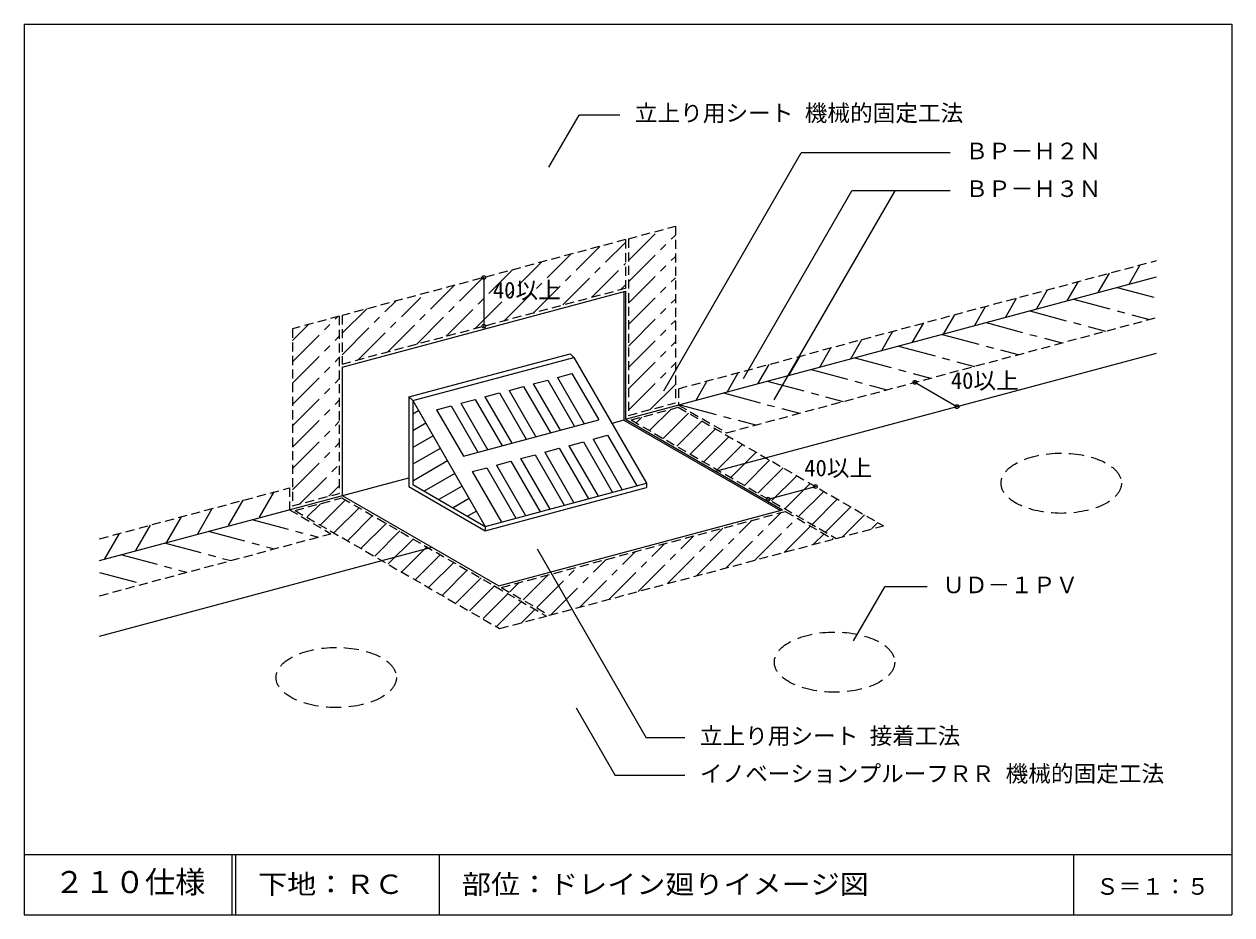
# Model space of a CAD drawing. Units: millimetres, scale not verified. Extents: x -418 to 382, y -607 to 623.
# Drawn here: x -418 to 382, y -607 to -17 of the extents above; entities that cross this region are included whole.
import ezdxf
from ezdxf.enums import TextEntityAlignment as Align

# ---------------------------------------------------------------- set-up
doc = ezdxf.new("R2010")
doc.units = ezdxf.units.MM
doc.header["$LTSCALE"] = 5
doc.header["$PDMODE"] = 32
doc.header["$PDSIZE"] = 2.5
for name, pattern in [('CHAIN1', [8, 5, -1, 1, -1]), ('DASHED1', [1.8, 1.2, -0.6]), ('DASHED2', [3, 2, -1])]:
    doc.linetypes.add(name, pattern=pattern)
for name, color, linetype in [('0-1', 4, 'DASHED1'), ('0-2', 7, 'DASHED2'), ('0-3', 3, 'Continuous'), ('0-4', 2, 'Continuous'), ('0-6', 5, 'Continuous'), ('0-B', 1, 'Continuous'), ('0-D', 4, 'CHAIN1'), ('2-A_moji', 7, 'Continuous'), ('4-A', 7, 'Continuous'), ('F-2', 7, 'Continuous'), ('F-5', 6, 'Continuous'), ('F-7', 1, 'Continuous'), ('F-A', 7, 'Continuous')]:
    doc.layers.add(name, color=color, linetype=linetype)
doc.styles.add('HG丸ｺﾞｼｯｸM-PRO', font='')
doc.styles.add('ＭＳ ゴシック', font='')
doc.styles.get('HG丸ｺﾞｼｯｸM-PRO').set_extended_font_data('HG丸ｺﾞｼｯｸM-PRO')
doc.styles.get('ＭＳ ゴシック').set_extended_font_data('MS Gothic')

msp = doc.modelspace()

# ---------------------------------------------------------------- linework, layer by layer
at = {"layer": '0-1'}
for p, q in [((-17.487, -159.182), (13.598, -150.853)), ((13.598, -150.853), (13.598, -267.879)), ((-19.419, -159.699), (-207.072, -209.981)), ((-19.419, -159.699), (-19.419, -191.881)), ((15.706, -258.485), (332.215, -173.676)), ((-209.004, -210.499), (-240.089, -218.828)), ((-209.004, -210.499), (-209.004, -327.854)), ((15.706, -258.485), (15.706, -269.314)), ((-15.755, -279.208), (120.15, -357.673)), ((-367.785, -357.889), (-242.021, -324.191)), ((-242.021, -324.191), (-242.021, -338.701)), ((-242.021, -338.701), (-214.54, -354.567)), ((-238.357, -339.183), (-102.841, -417.423)), ((-101.66, -390.196), (86.383, -339.811)), ((86.383, -339.811), (118.218, -358.19)), ((120.15, -357.673), (151.411, -349.296)), ((-367.785, -395.629), (-214.54, -354.567)), ((-69.825, -408.576), (118.218, -358.19)), ((-101.66, -390.196), (-69.825, -408.576)), ((-102.841, -417.423), (-71.756, -409.094))]:
    msp.add_line(p, q, dxfattribs=at)
for points in [[(-17.487, -159.182), (-17.487, -276.208), (13.598, -267.879)], [(-207.072, -209.981), (-207.072, -242.162), (-19.419, -191.881)], [(15.706, -269.314), (47.541, -287.694), (332.215, -211.416)], [(-240.089, -218.828), (-240.089, -336.183), (-209.004, -327.854)], [(-15.755, -279.208), (15.507, -270.832), (151.411, -349.296)], [(-238.357, -339.183), (-207.272, -330.854), (-71.756, -409.094)]]:
    msp.add_lwpolyline(points, dxfattribs=at)
at = {"layer": '0-2'}
for centre in [(269.188, -321.131), (119.02, -439.641), (-211.047, -449.81)]:
    msp.add_ellipse(centre, major_axis=(39.875, 0), ratio=0.5, dxfattribs=at)
at = {"layer": '0-3'}
for p, q in [((-20.482, -194.166), (-20.482, -279.34)), ((40.286, -313.197), (332.215, -234.975)), ((-20.482, -279.34), (83.199, -339.2)), ((-19.419, -278.726), (84.651, -338.811)), ((-367.785, -422.539), (-147.756, -363.582))]:
    msp.add_line(p, q, dxfattribs=at)
for points in [[(-207.072, -244.162), (-19.419, -193.881), (-19.419, -278.726)], [(-207.072, -244.162), (-207.072, -329.336), (-103.392, -389.196), (84.651, -338.811)]]:
    msp.add_lwpolyline(points, dxfattribs=at)
at = {"layer": '0-4'}
for p, q in [((-162.909, -263.904), (-56.192, -235.309)), ((-160.421, -266.392), (-53.704, -237.797)), ((-80.533, -255.328), (-70.933, -252.756)), ((-80.533, -255.328), (-62.807, -286.029)), ((-70.933, -252.756), (-53.207, -283.457)), ((-64.533, -251.041), (-54.933, -248.469)), ((-64.533, -251.041), (-46.807, -281.742)), ((-54.933, -248.469), (-37.207, -279.17)), ((-162.909, -263.904), (-160.421, -266.392)), ((-162.909, -263.904), (-162.909, -323.399)), ((-112.533, -263.903), (-102.933, -261.33)), ((-112.533, -263.903), (-94.807, -294.604)), ((-102.933, -261.33), (-85.207, -292.031)), ((-96.533, -259.615), (-86.933, -257.043)), ((-96.533, -259.615), (-78.807, -290.317)), ((-86.933, -257.043), (-69.207, -287.744)), ((-160.421, -266.392), (-160.421, -321.962)), ((-160.421, -266.392), (-112.296, -349.747)), ((-144.533, -272.477), (-134.933, -269.905)), ((-134.933, -269.905), (-117.207, -300.606)), ((-128.533, -268.19), (-118.933, -265.617)), ((-128.533, -268.19), (-110.807, -298.891)), ((-118.933, -265.617), (-101.207, -296.319)), ((-156.546, -273.103), (-160.421, -275.34)), ((-144.533, -272.477), (-126.807, -303.178)), ((-126.807, -303.178), (-37.207, -279.17)), ((-151.746, -281.417), (-160.421, -286.425)), ((-146.946, -289.731), (-160.421, -297.51)), ((-56.909, -296.245), (-47.309, -293.673)), ((-47.309, -293.673), (-27.979, -327.155)), ((-40.909, -291.958), (-31.309, -289.386)), ((-40.909, -291.958), (-21.579, -325.44)), ((-31.309, -289.386), (-11.979, -322.867)), ((-142.146, -298.045), (-160.421, -308.596)), ((-88.909, -304.82), (-79.309, -302.247)), ((-79.309, -302.247), (-59.979, -335.729)), ((-72.909, -300.533), (-63.309, -297.96)), ((-72.909, -300.533), (-53.579, -334.014)), ((-63.309, -297.96), (-43.979, -331.442)), ((-56.909, -296.245), (-37.579, -329.727)), ((-137.346, -306.359), (-160.421, -319.681)), ((-120.909, -313.394), (-111.309, -310.822)), ((-111.309, -310.822), (-91.979, -344.303)), ((-104.909, -309.107), (-95.309, -306.535)), ((-104.909, -309.107), (-85.579, -342.588)), ((-95.309, -306.535), (-75.979, -340.016)), ((-88.909, -304.82), (-69.579, -338.301)), ((-132.546, -314.672), (-152.797, -326.364)), ((-120.909, -313.394), (-101.579, -346.876)), ((-160.421, -321.962), (-112.296, -349.747)), ((-127.746, -322.986), (-143.197, -331.907)), ((-112.296, -349.747), (-5.579, -321.152)), ((-5.579, -321.152), (-5.579, -324.025)), ((-122.946, -331.3), (-133.597, -337.449)), ((-118.146, -339.614), (-123.997, -342.992)), ((-112.296, -349.747), (-112.296, -352.62))]:
    msp.add_line(p, q, dxfattribs=at)
for points in [[(-56.192, -235.309), (-53.704, -237.797), (-5.579, -321.152)], [(-162.909, -323.399), (-112.296, -352.62), (-5.579, -324.025)]]:
    msp.add_lwpolyline(points, dxfattribs=at)
at = {"layer": '0-6'}
for p, q in [((-19.419, -278.726), (332.215, -184.506)), ((-20.482, -279.34), (-28.482, -281.483)), ((-367.785, -372.399), (-162.909, -317.503))]:
    msp.add_line(p, q, dxfattribs=at)
at = {"layer": '0-B', "color": 7}
for p, q in [((-113.245, -184.84), (-113.245, -217.022)), ((172.271, -254.273), (200.141, -270.364)), ((75.12, -331.675), (106.381, -323.299))]:
    msp.add_line(p, q, dxfattribs=at)
at = {"layer": '0-B'}
for p in [(-113.245, -184.84), (-113.245, -217.022), (172.271, -254.273), (200.141, -270.364), (106.381, -323.299), (75.12, -331.675)]:
    msp.add_point(p, dxfattribs=at)
at = {"layer": '0-D'}
for p, q in [((-17.487, -173.662), (2.293, -153.882)), ((-17.487, -187.804), (13.598, -156.719)), ((-80.304, -208.195), (-36.344, -164.235)), ((-60.986, -203.019), (-19.757, -161.79)), ((-118.942, -218.548), (-74.981, -174.587)), ((-99.623, -213.371), (-55.662, -169.411)), ((-41.667, -197.842), (-19.419, -175.594)), ((-17.487, -201.946), (13.598, -170.861)), ((-138.26, -223.724), (-94.299, -179.764)), ((293.692, -194.828), (301.089, -182.017)), ((314.182, -189.338), (321.579, -176.526)), ((-176.897, -234.077), (-132.937, -190.116)), ((-157.579, -228.901), (-113.618, -184.94)), ((-22.349, -192.666), (-19.419, -189.736)), ((-17.487, -216.088), (13.598, -185.003)), ((273.202, -200.319), (280.598, -187.507)), ((306.326, -191.443), (332.215, -198.38)), ((-196.216, -239.253), (-154.987, -198.025)), ((-17.487, -230.23), (13.598, -199.145)), ((232.221, -211.299), (239.618, -198.488)), ((252.711, -205.809), (260.108, -192.997)), ((277.349, -199.207), (327.563, -212.662)), ((-207.072, -235.968), (-171.574, -200.469)), ((-207.072, -221.826), (-190.892, -205.646)), ((211.731, -216.79), (219.127, -203.978)), ((248.371, -206.972), (298.586, -220.427)), ((-240.089, -240.7), (-210.211, -210.822)), ((-240.089, -226.558), (-229.529, -215.998)), ((-17.487, -244.372), (13.598, -213.288)), ((170.75, -227.771), (178.147, -214.959)), ((191.24, -222.28), (198.637, -209.468)), ((219.393, -214.737), (269.608, -228.192)), ((-240.089, -254.842), (-209.004, -223.757)), ((150.259, -233.261), (157.656, -220.449)), ((190.415, -222.501), (240.63, -235.956)), ((-17.487, -258.515), (13.598, -227.43)), ((109.279, -244.242), (116.675, -231.43)), ((129.769, -238.751), (137.166, -225.94)), ((161.437, -230.266), (211.652, -243.721)), ((-240.089, -268.984), (-209.004, -237.9)), ((88.788, -249.732), (96.185, -236.92)), ((132.46, -238.03), (182.674, -251.485)), ((-17.487, -272.657), (13.598, -241.572)), ((47.807, -260.713), (55.204, -247.901)), ((68.298, -255.222), (75.695, -242.411)), ((103.482, -245.795), (153.697, -259.25)), ((-240.089, -283.127), (-209.004, -252.042)), ((-3.02, -272.332), (13.598, -255.714)), ((27.317, -266.203), (34.714, -253.392)), ((74.504, -253.559), (124.719, -267.014)), ((45.526, -261.324), (95.741, -274.779)), ((-240.089, -297.269), (-209.004, -266.184)), ((16.549, -269.089), (66.763, -282.544)), ((-12.428, -281.129), (-8.587, -277.288)), ((-3.463, -286.305), (10.731, -272.111)), ((5.503, -291.482), (22.256, -274.729)), ((14.469, -296.658), (31.222, -279.905)), ((-240.089, -311.411), (-209.004, -280.326)), ((23.435, -301.834), (40.188, -285.081)), ((-240.089, -325.553), (-209.004, -294.468)), ((32.4, -307.011), (49.153, -290.258)), ((41.366, -312.187), (58.119, -295.434)), ((50.332, -317.364), (67.085, -300.611)), ((-235.291, -334.898), (-209.004, -308.61)), ((59.298, -322.54), (76.051, -305.787)), ((68.263, -327.716), (85.016, -310.963)), ((77.229, -332.893), (93.982, -316.14)), ((-261.837, -343.682), (-252.151, -326.905)), ((-215.973, -329.721), (-209.004, -322.752)), ((86.195, -338.069), (102.948, -321.316)), ((95.161, -343.245), (111.914, -326.493)), ((-282.328, -349.172), (-272.642, -332.396)), ((-230.344, -343.481), (-221.54, -334.677)), ((-221.378, -348.657), (-204.928, -332.207)), ((104.126, -348.422), (120.879, -331.669)), ((-323.309, -360.153), (-313.623, -343.376)), ((-302.818, -354.663), (-293.132, -337.886)), ((-212.412, -353.833), (-195.754, -337.175)), ((-203.446, -359.01), (-186.997, -342.56)), ((46.987, -377.277), (83.747, -340.517)), ((113.092, -353.598), (129.845, -336.845)), ((124.262, -356.571), (138.811, -342.022)), ((-343.799, -365.643), (-334.113, -348.867)), ((-266.975, -345.058), (-223.014, -356.838)), ((-194.481, -364.186), (-177.822, -347.528)), ((8.35, -387.629), (45.11, -350.87)), ((27.669, -382.453), (64.429, -345.693)), ((66.306, -372.1), (94.125, -344.281)), ((85.625, -366.924), (103.091, -349.457)), ((143.58, -351.395), (147.777, -347.198)), ((-364.289, -371.134), (-354.603, -354.357)), ((-295.953, -352.823), (-251.992, -364.602)), ((-185.515, -369.363), (-168.857, -352.704)), ((-176.549, -374.539), (-159.891, -357.881)), ((-10.968, -392.806), (25.792, -356.046)), ((104.943, -361.747), (112.057, -354.633)), ((-324.93, -360.588), (-280.97, -372.367)), ((-167.583, -379.715), (-150.925, -363.057)), ((-49.605, -403.158), (-12.845, -366.399)), ((-30.287, -397.982), (6.473, -361.222)), ((-353.908, -368.352), (-309.948, -380.131)), ((-158.618, -384.892), (-141.959, -368.233)), ((-149.652, -390.068), (-132.994, -373.41)), ((-68.924, -408.335), (-32.164, -371.575)), ((-367.785, -380.163), (-338.925, -387.896)), ((-140.686, -395.245), (-124.028, -378.586)), ((-131.72, -400.421), (-115.062, -383.763)), ((-87.129, -398.256), (-70.801, -381.928)), ((-78.164, -403.433), (-51.482, -376.751)), ((-122.755, -405.597), (-106.096, -388.939)), ((-96.095, -393.08), (-90.119, -387.104)), ((-113.789, -410.774), (-97.131, -394.115)), ((-104.823, -415.95), (-88.165, -399.292)), ((-88.242, -413.511), (-79.199, -404.468))]:
    msp.add_line(p, q, dxfattribs=at)
at = {"layer": '2-A_moji'}
for p, q in [((-70.149, -111.825), (-50.163, -77.207)), ((-23.233, -77.207), (-50.163, -77.207)), ((6.056, -259.825), (96.984, -102.333)), ((195.715, -102.333), (96.984, -102.333)), ((58.727, -251.771), (130.571, -127.333)), ((79.139, -265.865), (159.121, -127.333)), ((195.715, -127.333), (130.571, -127.333)), ((-77.968, -364.643), (-5.722, -489.777)), ((131.628, -425.518), (152.263, -389.777)), ((180.406, -389.777), (152.263, -389.777)), ((-52.134, -469.893), (-26.22, -514.777)), ((19.802, -489.777), (-5.722, -489.777)), ((19.802, -514.777), (-26.22, -514.777))]:
    msp.add_line(p, q, dxfattribs=at)
at = {"layer": 'F-2'}
for p, q in [((-142.785, -567.029), (-142.785, -607.029)), ((277.215, -567.029), (277.215, -607.029))]:
    msp.add_line(p, q, dxfattribs=at)
at = {"layer": 'F-5'}
for p, q in [((-417.785, -567.029), (382.215, -567.029)), ((-280.285, -567.029), (-280.285, -607.029)), ((-277.785, -567.029), (-277.785, -607.029))]:
    msp.add_line(p, q, dxfattribs=at)
at = {"layer": 'F-7'}
for p, q in [((-417.785, -17.029), (-417.785, -607.029)), ((-417.785, -607.029), (382.215, -607.029))]:
    msp.add_line(p, q, dxfattribs=at)
msp.add_lwpolyline([(-417.785, -17.029), (382.215, -17.029), (382.215, -607.029)], dxfattribs=at)

# ---------------------------------------------------------------- texts
at = {"layer": '0-B', "color": 7, "style": 'ＭＳ ゴシック'}
for p in [(-107.315, -202.023), (196.071, -261.913), (98.945, -319.793)]:
    msp.add_text('40以上', height=11, dxfattribs=at).set_placement(p, align=Align.BOTTOM_LEFT)
at = {"layer": '2-A_moji', "style": 'ＭＳ ゴシック'}
for s, p in [('ＢＰ－Ｈ２Ｎ', (205.715, -109.833)), ('ＢＰ－Ｈ３Ｎ', (205.715, -134.833)), ('ＵＤ－１ＰＶ', (190.406, -397.277)), ('立上り用シート 接着工法', (29.802, -497.277))]:
    msp.add_text(s, height=11, dxfattribs=at).set_placement(p, align=Align.BOTTOM_LEFT)
at = {"layer": '4-A', "style": 'ＭＳ ゴシック'}
for s, p in [('立上り用シート 機械的固定工法', (-13.233, -84.707)), ('イノベーションプルーフＲＲ 機械的固定工法', (29.802, -522.277))]:
    msp.add_text(s, height=11, dxfattribs=at).set_placement(p, align=Align.BOTTOM_LEFT)
at = {"layer": 'F-A', "style": 'HG丸ｺﾞｼｯｸM-PRO'}
for s, height, p in [('２１０仕様', 14.66, (-397.785, -597.029)), ('Ｓ＝１：５', 11, (292.215, -597.029))]:
    msp.add_text(s, height=height, dxfattribs=at).set_placement(p, align=Align.BOTTOM_LEFT)
at = {"layer": 'F-A', "style": 'HG丸ｺﾞｼｯｸM-PRO', "width": 1.1}
for s, p in [('下地：ＲＣ', (-262.785, -597.029)), ('部位：ドレイン廻りイメージ図', (-127.785, -597.029))]:
    msp.add_text(s, height=12.83, dxfattribs=at).set_placement(p, align=Align.BOTTOM_LEFT)

doc.saveas('drawing.dxf')
